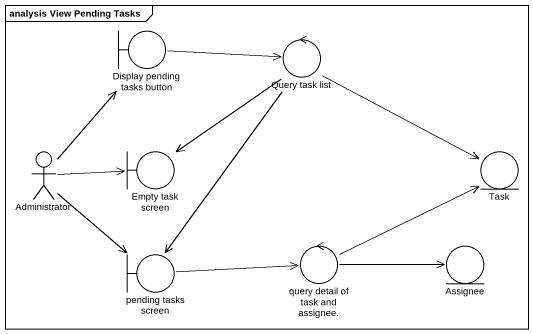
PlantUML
@startuml
mainframe analysis View Pending Tasks
boundary "Display pending tasks button" as Display_pending_tasks_button
control "Query task list" as Query_task_list
actor Administrator
boundary "Empty task screen" as Empty_task_screen
entity Task
boundary "pending tasks screen" as pending_tasks_screen
control "query detail of task and assignee." as query_detail_of_task_and
entity Assignee
Display_pending_tasks_button -right-> Query_task_list
Query_task_list --> Empty_task_screen
Query_task_list -right-> Task
Query_task_list --> pending_tasks_screen
Administrator -up-> Display_pending_tasks_button
Administrator -right-> Empty_task_screen
Administrator --> pending_tasks_screen
pending_tasks_screen -right-> query_detail_of_task_and
query_detail_of_task_and -right-> Task
query_detail_of_task_and -right-> Assignee
@enduml
